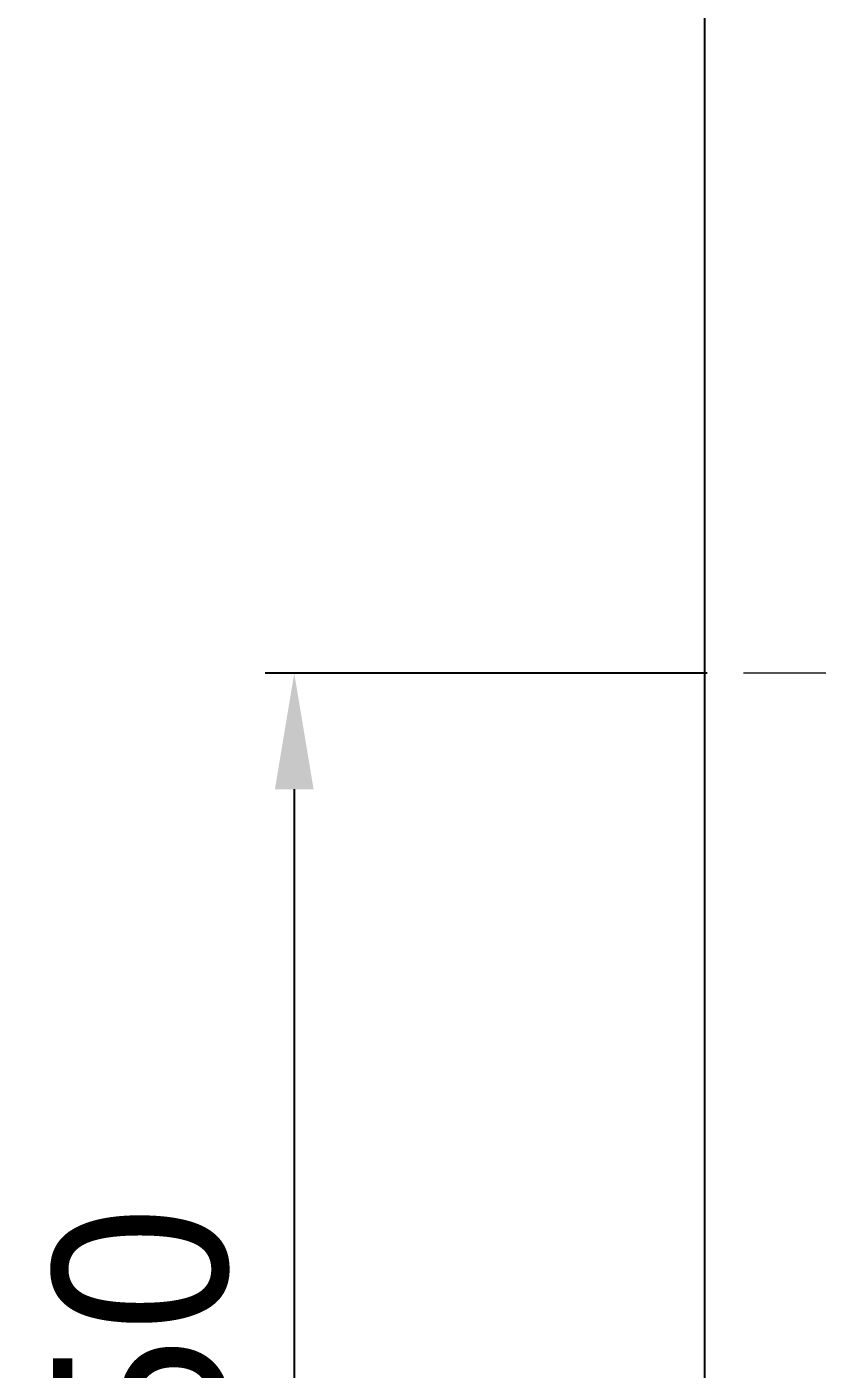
# Model space of a CAD drawing. Extents: x 3571 to 9666, y -561 to 1991.
# Drawn here: x 6913.9 to 7049.9, y 1090.5 to 1321.7 of the extents above; entities that cross this region are included whole.
import ezdxf

# ---------------------------------------------------------------- set-up
doc = ezdxf.new("R2010")
doc.units = 0
doc.header["$LTSCALE"] = 20
doc.header["$MEASUREMENT"] = 0
doc.linetypes.add('CENTER', pattern=[2, 1.25, -0.25, 0.25, -0.25])
doc.layers.get('0').update_dxf_attribs({"linetype": 'CONTINUOUS'})
doc.layers.get('DEFPOINTS').update_dxf_attribs({"linetype": 'CONTINUOUS'})
doc.layers.add('1', color=7, linetype='CONTINUOUS')
doc.layers.add('6', color=6, linetype='CONTINUOUS')
doc.styles.get("Standard").update_dxf_attribs({"font": 'NanumGothic.ttf'})
doc.dimstyles.get("Standard").update_dxf_attribs({"dimtxt": 2.7, "dimasz": 2.5, "dimexe": 1.5, "dimexo": 1.5, "dimgap": 1.5, "dimtad": 1, "dimdec": 0, "dimlfac": 10, "dimzin": 0, "dimdsep": 46, "dimtxsty": 'Standard', "dimcen": 0, "dimclrt": 2, "dimadec": 0, "dimazin": 0, "dimtfac": 1, "dimtdec": 0, "dimtmove": 0, "dimatfit": 3, "dimfxl": 0, "dimtolj": 1, "dimtzin": 0, "dimarcsym": 0})

# ---------------------------------------------------------------- blocks, each defined once
blk = doc.blocks.new('*D21')
at = {"color": 3, "lineweight": -2}
for p, q in [((7030.96, 1210.41), (6954.89, 1210.41)), ((6959.89, 1190.41), (6959.89, 980.41)), ((7017.12, 960.41), (6954.89, 960.41))]:
    blk.add_line(p, q, dxfattribs=at)
at = {"color": 3}
for points in [[(6956.56, 1190.41), (6963.22, 1190.41), (6959.89, 1210.41)], [(6956.56, 980.41), (6963.22, 980.41), (6959.89, 960.41)]]:
    blk.add_solid(points, dxfattribs=at)
at = {"layer": 'DEFPOINTS', "color": 0}
for p in [(7032.46, 1210.41), (6959.89, 960.41), (7018.62, 960.41)]:
    blk.add_point(p, dxfattribs=at)
at = {"color": 2, "insert": (6933.56, 1085.41), "char_height": 30, "attachment_point": 5, "rotation": 90}
blk.add_mtext('\\A1;250', dxfattribs=at)

msp = doc.modelspace()

# ---------------------------------------------------------------- linework, layer by layer
at = {"layer": '1', "color": 1, "linetype": 'CENTER', "lineweight": 0, "ltscale": 5}
msp.add_line((7712.96, 1210.41, 0), (7037.2, 1210.41, 0), dxfattribs=at)
at = {"layer": '6'}
msp.add_lwpolyline([(8320.51, 1735.45), (7030.5, 1735.45), (7030.5, -189.59)], dxfattribs=at)

# ---------------------------------------------------------------- dimensions: what is measured, and where the dimension line sits
dim = msp.add_linear_dim(base=(6959.89, 960.41), p1=(7032.46, 1210.41), p2=(7018.62, 960.41), angle=90, dimstyle='Standard', override={"dimtxt": 30, "dimasz": 20, "dimexe": 5, "dimgap": 10, "dimlfac": 1, "dimzin": 12, "dimclrd": 3, "dimclre": 3, "dimazin": 2, "dimarcsym": 1})
dim.commit()
dim.dimension.update_dxf_attribs({"geometry": '*D21', "text_midpoint": (6933.56, 1085.41)})

doc.saveas('drawing.dxf')
